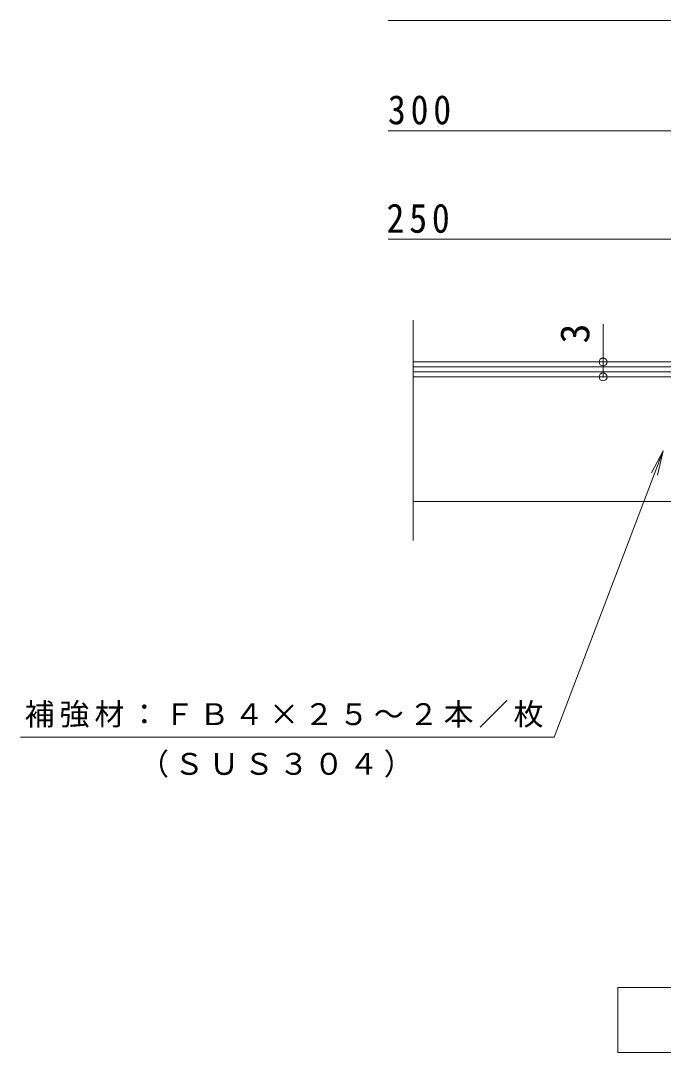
# Model space of a CAD drawing. Units: millimetres, scale not verified. Extents: x -300 to 314, y -275 to 220.
# Drawn here: x -300.1 to -170.9, y -196.5 to 10.8 of the extents above; entities that cross this region are included whole.
import ezdxf
from ezdxf.enums import TextEntityAlignment as Align

# ---------------------------------------------------------------- set-up
doc = ezdxf.new("R2010")
doc.units = ezdxf.units.MM
doc.header["$LTSCALE"] = 2
doc.header["$PDMODE"] = 32
doc.header["$PDSIZE"] = 1.6
for name, color, linetype, lineweight in [('D-2', 3, 'Continuous', 9), ('D-4', 7, 'Continuous', 9), ('D-5', 7, 'Continuous', 9)]:
    doc.layers.add(name, color=color, linetype=linetype, lineweight=lineweight)
doc.styles.add('ＭＳ ゴシック', font='')
doc.styles.get('ＭＳ ゴシック').set_extended_font_data('MS Gothic')

msp = doc.modelspace()

# ---------------------------------------------------------------- linework, layer by layer
at = {"layer": 'D-2'}
for p, q in [((-221.216, -93.634), (-221.216, -49.386)), ((-86.682, -57.771), (-221.216, -57.771)), ((-86.682, -58.771), (-221.216, -58.771)), ((-86.682, -59.771), (-221.216, -59.771)), ((-86.682, -60.771), (-221.216, -60.771))]:
    msp.add_line(p, q, dxfattribs=at)
at = {"layer": 'D-2', "color": 6}
msp.add_line((-121.682, -85.771), (-221.216, -85.771), dxfattribs=at)
at = {"layer": 'D-4'}
for p, q in [((-226.216, 10.802), (-80.682, 10.802)), ((-226.216, -11.337), (-71.375, -11.337)), ((-226.216, -33.087), (-111.682, -33.087)), ((-183.027, -50.167), (-183.027, -60.771))]:
    msp.add_line(p, q, dxfattribs=at)
for p in [(-183.027, -57.771), (-183.027, -60.771)]:
    msp.add_point(p, dxfattribs=at)
at = {"layer": 'D-5'}
for p, q in [((-170.953, -75.649), (-173.328, -80.048)), ((-300.083, -133.152), (-192.869, -133.152))]:
    msp.add_line(p, q, dxfattribs=at)
msp.add_lwpolyline([(-192.869, -133.152), (-170.953, -75.649), (-172.108, -80.513)], dxfattribs=at)
at = {"layer": 'D-5', "color": 2}
msp.add_lwpolyline([(-180.081, -196.459), (-180.081, -183.46), (-65.081, -183.46), (-65.081, -196.459)], close=True, dxfattribs=at)

# ---------------------------------------------------------------- texts
at = {"layer": 'D-4', "color": 2, "style": 'ＭＳ ゴシック'}
msp.add_text('3', height=5.865, rotation=90, dxfattribs=at).set_placement((-184.027, -54.047), align=Align.BOTTOM_LEFT)
at = {"layer": 'D-4', "color": 2, "char_height": 5.865, "attachment_point": 7, "style": 'ＭＳ ゴシック'}
for s, insert in [('\\T1.27;\\W0.9;300', (-226.27, -10.114)), ('\\T1.27;\\W0.9;250', (-226.553, -31.903))]:
    msp.add_mtext(s, dxfattribs=dict(at, insert=insert))
at = {"layer": 'D-5', "char_height": 4.399, "attachment_point": 7, "style": 'ＭＳ ゴシック'}
for s, insert in [('\\T1.17;補強材：ＦＢ４×２５～２本／枚', (-299.285, -131.255)), ('\\T1.17;（ＳＵＳ３０４）', (-276.253, -141.279))]:
    msp.add_mtext(s, dxfattribs=dict(at, insert=insert))

doc.saveas('drawing.dxf')
